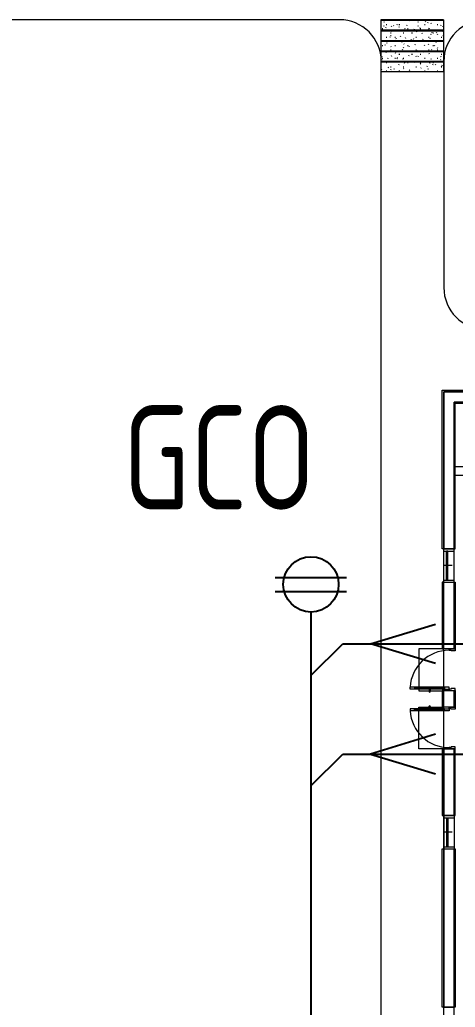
# Model space of a CAD drawing. Header units: metres. Extents: x 6917732 to 8046551, y 3602874 to 4094271.
# Drawn here: x 7240994 to 7251454, y 3937684 to 3961387 of the extents above; entities that cross this region are included whole.
import ezdxf

# ---------------------------------------------------------------- set-up
doc = ezdxf.new("R2010")
doc.units = ezdxf.units.M
doc.header["$LTSCALE"] = 0.5
doc.header["$MEASUREMENT"] = 0
doc.linetypes.add('03000 - Plant Layout 1$0$CENTER2', pattern=[1.125, 0.75, -0.125, 0.125, -0.125])
doc.linetypes.add('HIDDEN2', pattern=[4.7625, 3.175, -1.5875])
for name, color, linetype, lineweight in [('AN-leg', 50, 'CONTINUOUS', 20), ('CI-PED-FOOTPATH', 44, 'CONTINUOUS', 0), ('GRF$0$AR-FLR (0.2)-Flooring Line', 86, 'CONTINUOUS', 5), ('GRF$0$AR-P-WLI (0.25)-Internal Lining', 7, 'CONTINUOUS', 35), ('GRF$0$AR-P-WLX (0.25)-External wall', 3, 'CONTINUOUS', 35), ('Sewer Line', 4, 'CONTINUOUS', 25)]:
    doc.layers.add(name, color=color, linetype=linetype, lineweight=lineweight)
for name, color, linetype in [('CI-CEN', 1, '03000 - Plant Layout 1$0$CENTER2'), ('GRF$0$AR-P-FRM (0.2)-Door', 20, 'CONTINUOUS'), ('GRF$0$AR-P-FRM (0.2)-window', 20, 'CONTINUOUS'), ('RD-TXT', 7, 'CONTINUOUS')]:
    doc.layers.add(name, color=color, linetype=linetype)
doc.layers.get('CI-CEN').off()
doc.styles.add('3.5mm', font='ISO3098B.shx', dxfattribs={"height": 3.5})
pattern_1 = [(0, (7213931.9, 3958531.54), (406.4, 101.6), [16.764, -288.036, 16.764, -288.036, -1625.6]), (0, (7213931.9, 3958531.54), (406.4, 101.6), [-609.6, 16.764, -592.836, 16.764, -288.036, -711.2]), (0, (7213931.9, 3958531.54), (406.4, 101.6), [-1524, 16.764, -186.436, 16.764, -491.236]), (120, (7214084.3, 3958582.34), (-291.18818, 301.15272), [16.764, -288.036, 16.764, -288.036, -1625.6]), (120, (7214084.3, 3958582.34), (-291.18818, 301.15272), [-609.6, 16.764, -592.836, 16.764, -288.036, -711.2]), (120, (7214084.3, 3958582.34), (-291.18818, 301.15272), [-1524, 16.764, -186.436, 16.764, -491.236]), (240, (7214135.1, 3958785.54), (-115.21182, -402.75272), [16.764, -288.036, 16.764, -288.036, -1625.6]), (240, (7214135.1, 3958785.54), (-115.21182, -402.75272), [-609.6, 16.764, -592.836, 16.764, -288.036, -711.2]), (240, (7214135.1, 3958785.54), (-115.21182, -402.75272), [-1524, 16.764, -186.436, 16.764, -491.236])]

# ---------------------------------------------------------------- blocks, each defined once
blk = doc.blocks.new('fghg')
at = {"layer": 'GRF$0$AR-FLR (0.2)-Flooring Line', "color": 15, "lineweight": 0, "ltscale": 0.25, "elevation": 0}
for points in [[(26325, 4363), (26325, 4925), (27330, 4925), (27330, 4363)], [(28725, 4363), (28725, 4925), (27720, 4925), (27720, 4363)]]:
    blk.add_lwpolyline(points, dxfattribs=at)
at = {"layer": 'GRF$0$AR-P-FRM (0.2)-Door', "color": 15, "lineweight": 0}
for p, q in [((27240, 5027, 0), (27240, 5133, 0)), ((27291, 5133, 0), (27240, 5133, 0)), ((27240, 4306, 0), (27240, 5027, 0)), ((27240, 5027, 0), (27291, 5027, 0)), ((27266, 5027, 0), (27266, 4306, 0)), ((27291, 5027, 0), (27291, 5133, 0)), ((27291, 4306, 0), (27291, 5027, 0)), ((27759, 5027, 0), (27759, 5133, 0)), ((27759, 5133, 0), (27810, 5133, 0)), ((27759, 4306, 0), (27759, 5027, 0)), ((27810, 5027, 0), (27759, 5027, 0)), ((27784, 5027, 0), (27784, 4306, 0)), ((27810, 5027, 0), (27810, 5133, 0)), ((27810, 4306, 0), (27810, 5027, 0)), ((27240, 4306, 0), (27291, 4306, 0)), ((27240, 4200, 0), (27240, 4306, 0)), ((27291, 4306, 0), (27291, 4200, 0)), ((27810, 4306, 0), (27759, 4306, 0)), ((27759, 4306, 0), (27759, 4200, 0)), ((27810, 4200, 0), (27810, 4306, 0)), ((27291, 4200, 0), (27240, 4200, 0)), ((27277, 4056, 0), (27277, 4152, 0)), ((27277, 4152, 0), (27291, 4152, 0)), ((27291, 4056, 0), (27277, 4056, 0)), ((27291, 4152, 0), (27291, 4200, 0)), ((27291, 4200, 0), (27325, 4200, 0)), ((27291, 4050, 0), (27291, 4056, 0)), ((27325, 4050, 0), (27291, 4050, 0)), ((27325, 4200, 0), (27325, 4050, 0)), ((27725, 4200, 0), (27725, 4050, 0)), ((27759, 4200, 0), (27725, 4200, 0)), ((27725, 4050, 0), (27759, 4050, 0)), ((27759, 4152, 0), (27759, 4200, 0)), ((27759, 4200, 0), (27810, 4200, 0)), ((27773, 4152, 0), (27759, 4152, 0)), ((27759, 4050, 0), (27759, 4056, 0)), ((27759, 4056, 0), (27773, 4056, 0)), ((27773, 4056, 0), (27773, 4152, 0))]:
    blk.add_line(p, q, dxfattribs=at)
at = {"layer": 'GRF$0$AR-P-FRM (0.2)-Door', "color": 15, "lineweight": 0, "elevation": 0}
for points in [[(27291, 4676), (27341, 4676)], [(27291, 4656), (27341, 4656)], [(27759, 4676), (27709, 4676)], [(27759, 4656), (27709, 4656)]]:
    blk.add_lwpolyline(points, dxfattribs=at)
for points in [[(26325, 4200), (26325, 4050), (26359, 4050), (26359, 4056), (26373, 4056), (26373, 4152), (26359, 4152), (26359, 4200)], [(28725, 4200), (28725, 4050), (28691, 4050), (28691, 4056), (28677, 4056), (28677, 4152), (28691, 4152), (28691, 4200)]]:
    blk.add_lwpolyline(points, close=True, dxfattribs=at)
at = {"layer": 'GRF$0$AR-P-FRM (0.2)-Door', "color": 15, "lineweight": 0}
for centre, radius, start, end in [((27294, 4199, 0), 936, 93.3473, 179.9258), ((27756, 4199, 0), 936, 0.0742, 86.6527), ((27341, 4666, 0), 20, 270, 90), ((27341, 4666, 0), 10, 270, 90), ((27709, 4666, 0), 20, 90, 270), ((27709, 4666, 0), 10, 90, 270)]:
    blk.add_arc(centre, radius, start, end, dxfattribs=at)
at = {"layer": 'GRF$0$AR-P-FRM (0.2)-window', "color": 15, "lineweight": 0}
for p, q in [((19325, 4325, 0), (20125, 4325, 0)), ((20125, 4325, 0), (20125, 4075, 0)), ((23925, 4325, 0), (23925, 4075, 0)), ((24725, 4325, 0), (23925, 4325, 0)), ((23975, 4325, 0), (23975, 4075, 0)), ((24325, 4122, 0), (24325, 4325, 0)), ((24675, 4325, 0), (24675, 4075, 0)), ((24725, 4325, 0), (24725, 4075, 0)), ((30325, 4325, 0), (30325, 4075, 0)), ((30325, 4325, 0), (31125, 4325, 0)), ((30375, 4325, 0), (30375, 4075, 0)), ((30725, 4122, 0), (30725, 4325, 0)), ((31075, 4325, 0), (31075, 4075, 0)), ((31125, 4325, 0), (31125, 4075, 0)), ((19325, 4075, 0), (20125, 4075, 0)), ((24725, 4075, 0), (23925, 4075, 0)), ((24675, 4262, 0), (23975, 4262, 0)), ((23975, 4232, 0), (23975, 4262, 0)), ((24675, 4232, 0), (23975, 4232, 0)), ((30325, 4075, 0), (31125, 4075, 0)), ((30375, 4262, 0), (31075, 4262, 0)), ((30375, 4232, 0), (31075, 4232, 0)), ((31075, 4232, 0), (31075, 4262, 0))]:
    blk.add_line(p, q, dxfattribs=at)
at = {"layer": 'GRF$0$AR-P-WLI (0.25)-Internal Lining', "color": 15, "lineweight": 0}
for p, q in [((32900, 4075, 0), (32900, -4425, 0)), ((33100, 4075, 0), (32900, 4075, 0)), ((33100, -4425, 0), (33100, 4075, 0))]:
    blk.add_line(p, q, dxfattribs=at)
at = {"layer": 'GRF$0$AR-P-WLX (0.25)-External wall', "color": 15, "lineweight": 0, "elevation": 0}
for points in [[(20125, 4363), (23925, 4363), (23925, 4325), (20125, 4325)], [(23925, 4075), (20125, 4075), (20125, 4325), (23925, 4325)], [(24725, 4363), (24725, 4325), (26325, 4325), (26325, 4363)], [(26325, 4075), (26325, 4325), (24725, 4325), (24725, 4075)], [(27725, 4363), (27325, 4363), (27325, 4325), (27725, 4325)], [(30325, 4363), (28725, 4363), (28725, 4325), (30325, 4325)], [(28725, 4325), (30325, 4325), (30325, 4075), (28725, 4075)], [(34938, 2738), (34900, 2738), (34900, 4325), (31125, 4325), (31125, 4363), (34938, 4363)], [(34650, 4075), (31125, 4075), (31125, 4325), (34900, 4325), (34900, 2738), (34650, 2738)], [(20125, 4050), (20125, 4075), (23925, 4075), (23925, 4050)], [(27325, 4050), (27325, 4075), (27725, 4075), (27725, 4050)], [(28725, 4050), (28725, 4075), (30325, 4075), (30325, 4050)], [(31125, 4050), (34625, 4050), (34625, 2738), (34650, 2738), (34650, 4075), (31125, 4075)]]:
    blk.add_lwpolyline(points, close=True, dxfattribs=at)
for points in [[(26325, 4325), (26325, 4075), (24725, 4075), (24725, 4325), (26325, 4325)], [(27725, 4325), (27725, 4075), (27325, 4075), (27325, 4325), (27725, 4325)], [(20125, 4075), (23925, 4075)], [(26325, 4050), (26325, 4075), (24725, 4075), (24725, 4050), (26325, 4050)], [(27325, 4075), (27725, 4075)], [(31125, 4075), (34650, 4075), (34650, 2738)]]:
    blk.add_lwpolyline(points, dxfattribs=at)
blk = doc.blocks.new('sdsxdc')
at = {"layer": 'CI-PED-FOOTPATH', "lineweight": 0}
h = blk.add_hatch(dxfattribs=at)
h.set_pattern_fill('FP_2', color=15, style=0, pattern_type=2)
h.set_pattern_definition(pattern_1)
h.paths.add_polyline_path([(7250680, 3961134), (7251172, 3961134), (7251172, 3961384), (7249669, 3961384), (7249669, 3961134), (7249881, 3961134)], flags=0)
h = blk.add_hatch(dxfattribs=at)
h.set_pattern_fill('FP_2', color=15, style=0, pattern_type=2)
h.set_pattern_definition(pattern_1)
h.paths.add_polyline_path([(7249669, 3960884), (7251172, 3960884), (7251172, 3961134), (7249669, 3961134)], flags=0)
h = blk.add_hatch(dxfattribs=at)
h.set_pattern_fill('FP_2', color=15, style=0, pattern_type=2)
h.set_pattern_definition(pattern_1)
h.paths.add_polyline_path([(7251167, 3960634), (7251172, 3960634), (7251172, 3960884), (7249669, 3960884), (7249669, 3960634), (7250680, 3960634)], flags=0)
h = blk.add_hatch(dxfattribs=at)
h.set_pattern_fill('FP_2', color=15, style=0, pattern_type=2)
h.set_pattern_definition(pattern_1)
h.paths.add_polyline_path([(7250680, 3960384), (7251172, 3960384), (7251172, 3960634), (7249669, 3960634), (7249669, 3960384)], flags=0)
h = blk.add_hatch(dxfattribs=at)
h.set_pattern_fill('FP_2', color=15, style=0, pattern_type=2)
h.set_pattern_definition(pattern_1)
h.paths.add_polyline_path([(7251172, 3960134), (7251172, 3960384), (7249669, 3960384), (7249669, 3960134), (7251167, 3960134)], flags=0)
at = {"layer": 'CI-PED-FOOTPATH', "color": 15, "lineweight": 0}
for p, q in [((7251172, 3961384), (7249669, 3961384)), ((7249669, 3961384), (7249669, 3961134)), ((7251172, 3961365), (7249669, 3961365)), ((7251172, 3961384), (7251172, 3961134)), ((7249669, 3961134), (7249669, 3960884)), ((7251172, 3961134), (7249669, 3961134)), ((7251172, 3961115), (7249669, 3961115)), ((7251172, 3961134), (7251172, 3960884)), ((7249669, 3960884), (7249669, 3960634)), ((7251172, 3960884), (7249669, 3960884)), ((7251172, 3960865), (7249669, 3960865)), ((7251172, 3960884), (7251172, 3960634)), ((7249669, 3960634), (7249669, 3960384)), ((7251172, 3960634), (7249669, 3960634)), ((7251172, 3960615), (7249669, 3960615)), ((7251172, 3960634), (7251172, 3960384)), ((7249669, 3960384), (7249669, 3960134)), ((7251172, 3960384), (7249669, 3960384)), ((7251172, 3960365), (7249669, 3960365)), ((7251172, 3960384), (7251172, 3960134)), ((7251172, 3960134), (7249669, 3960134)), ((7251172, 3960160), (7251173, 3960134))]:
    blk.add_line(p, q, dxfattribs=at)
at = {"layer": 'CI-PED-FOOTPATH', "color": 15, "lineweight": 0, "elevation": 33}
blk.add_lwpolyline([(7234869, 3960387), (7234868, 3948887), (7234864, 3927361, 0.414203), (7235864, 3926361), (7248671, 3926359, 0.414224), (7249671, 3927358), (7249675, 3948886), (7249676, 3960386, 0.414242), (7248676, 3961386), (7235869, 3961387, 0.414185)], format="xyb", close=True, dxfattribs=at)
at = {"layer": 'CI-PED-FOOTPATH', "color": 15, "lineweight": 0, "elevation": 33, "flags": 128}
blk.add_lwpolyline([(7260179, 3954956), (7260179, 3960385, 0.414214), (7259179, 3961385), (7252179, 3961386, 0.414214), (7251179, 3960386), (7251179, 3954958, 0.414175), (7252179, 3953958), (7259179, 3953957, 0.414252)], format="xyb", close=True, dxfattribs=at)
at = {"layer": 'CI-PED-FOOTPATH', "color": 15, "lineweight": 0, "elevation": 33}
blk.add_lwpolyline([(7251179, 3952459), (7260168, 3952459), (7260168, 3917431), (7251179, 3917431)], close=True, dxfattribs=at)
blk = doc.blocks.new('A$C65520D9C')
at = {"layer": 'AN-leg', "rotation": 90}
blk.add_blockref('fghg', (-239152, -150007, 0), dxfattribs=at)
at = {"layer": 'CI-CEN', "color": 8, "linetype": 'HIDDEN2', "lineweight": 0, "ltscale": 2000}
blk.add_blockref('sdsxdc', (-7494656, -4067566, -33), dxfattribs=at)
blk = doc.blocks.new('A$C021B369C')
at = {"layer": 'RD-TXT', "color": 2}
blk.add_blockref('A$C65520D9C', (0, 0), dxfattribs=at)

msp = doc.modelspace()

# ---------------------------------------------------------------- linework, layer by layer
at = {"layer": 'Sewer Line'}
for p, q in [((7247132.4, 3948002.6, 32.9), (7248844.9, 3948002.6, 32.9)), ((7247132.4, 3947665.2, 32.9), (7248844.9, 3947665.2, 32.9)), ((7247988.6, 3947169.7, 32.9), (7247988.6, 3915800.5, -55.9)), ((7249417.9, 3946406.7, 32.9), (7250981.8, 3946880.7, 32.9)), ((7247988.6, 3945643.8, 32.9), (7248751.5, 3946406.7, 32.9)), ((7248751.5, 3946406.7, 32.9), (7252065.9, 3946406.7, 32.9)), ((7250981.8, 3945932.8, 32.9), (7249417.9, 3946406.7, 32.9)), ((7250981.8, 3944235.1, 32.9), (7249417.9, 3943761.2, 32.9)), ((7247988.6, 3942998.2, 32.9), (7248751.6, 3943761.2, 32.9)), ((7248751.5, 3943761.2, 32.9), (7252065.9, 3943761.2, 32.9)), ((7249417.9, 3943761.2, 32.9), (7250981.8, 3943287.3, 32.9))]:
    msp.add_line(p, q, dxfattribs=at)
msp.add_circle((7247988.6, 3947833.9, 32.9), 664.2, dxfattribs=at)

# ---------------------------------------------------------------- block references
at = {"layer": 'RD-TXT', "color": 2, "lineweight": -3}
msp.add_blockref('A$C021B369C', (7494655.6, 4067566.2, 32.9), dxfattribs=at)

# ---------------------------------------------------------------- texts
at = {"layer": 'RD-TXT', "color": 2, "style": '3.5mm', "width": 0.8}
msp.add_text('GCO', height=2500, dxfattribs=at).set_placement((7243468.6, 3949629.2, -38350.2))

doc.saveas('drawing.dxf')
